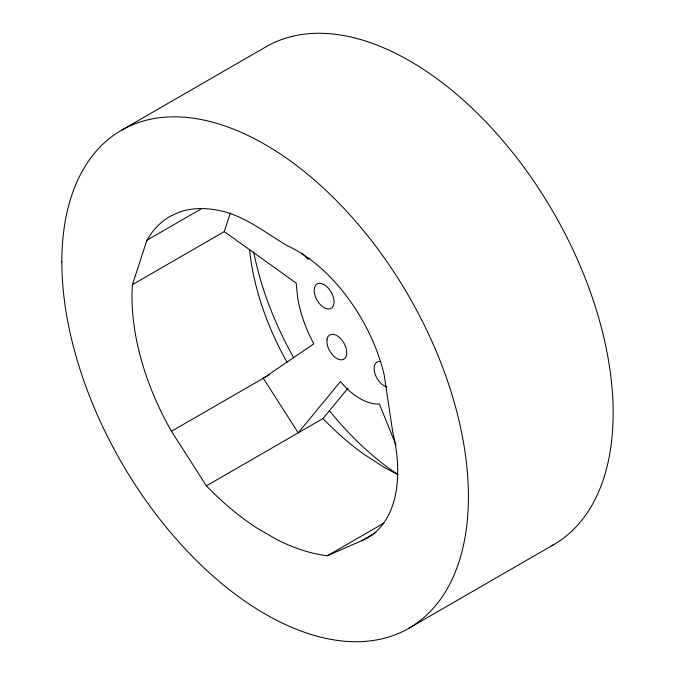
<?xml version="1.0" encoding="UTF-8"?>
<svg xmlns="http://www.w3.org/2000/svg" width="675" height="675" viewBox="0 0 675 675"><rect width="100%" height="100%" fill="white"/><g stroke="black" fill="none" stroke-linecap="round" stroke-linejoin="round"><path stroke-width="1.01" d="M132.452 284.631L146.897 240.258L151.9 232.613A171.003 98.736 60 0 1 171.307 215.738L179.086 212.271A171.003 98.736 60 0 1 215.207 209.782C242.291 213.84 263.874 231.863 286.74 245.379C298.029 250.619 308.391 257.614 317.942 265.57A129.499 74.765 60 0 1 384.092 374.448L392.723 431.924A145.15 83.801 60 0 1 361.403 540.835L327.383 555.719A231.247 133.507 60 0 1 277.214 539.772L256.567 527.85L246.291 520.788A231.247 133.507 60 0 1 206.398 485.865L171.467 431.274A194.771 112.455 60 0 1 132.452 284.631L224.277 231.609L230.378 212.878M206.398 485.865L322.962 418.567L348.03 388.1M309.682 258.061L307.952 259.242L302.122 253.184M121.39 130.309L266.127 46.744A287.491 165.982 60 0 1 554.496 214.262A287.491 165.982 60 0 1 551.829 545.695M146.897 240.258L202.365 208.238M171.467 431.274L269.477 374.692M327.383 555.719L383.754 523.167M361.403 540.835L375.95 532.44M408.873 628.256L553.61 544.691M224.277 231.609L296.198 283.078L297.658 297.717A98.12 56.649 60 0 0 313.799 343.853L263.292 378.262L298.232 432.844L340.445 381.535A57.451 33.168 60 0 0 379.392 404.021L395.955 445.053M397.862 474.483A228.066 131.676 60 0 1 329.231 410.434M293.777 357.952A228.066 131.676 60 0 1 253.665 251.826M397.516 474.314A231.247 133.507 60 0 1 393.77 472.475L383.451 466.889L362.855 453.49A231.247 133.507 60 0 1 322.962 418.567M287.044 362.256A194.771 112.455 60 0 1 249.598 249.758M386.632 386.868A14.065 8.117 60 0 1 374.574 372.262A14.065 8.117 60 0 1 380.658 361.53M314.499 287.634L314.162 290.419A14.065 8.117 60 0 0 321.536 305.758L324.11 307.64A14.065 8.117 60 0 0 334.015 302.873A14.065 8.117 60 0 0 325.839 285.846A14.065 8.117 60 0 0 314.499 287.634M327.046 339.888L326.877 341.272A14.065 8.117 60 0 0 334.252 356.619L336.825 358.501A14.065 8.117 60 0 0 346.68 354.206A14.065 8.117 60 0 0 339.398 337.407C336.741 335.07 332.058 332.657 329.003 335.568A10.555 6.092 60 0 0 327.046 339.888M61.847 261.917A287.491 165.982 60 0 0 366.778 641.25A287.491 165.982 60 0 0 366.778 234.681A287.491 165.982 60 0 0 61.847 261.917"/></g></svg>
